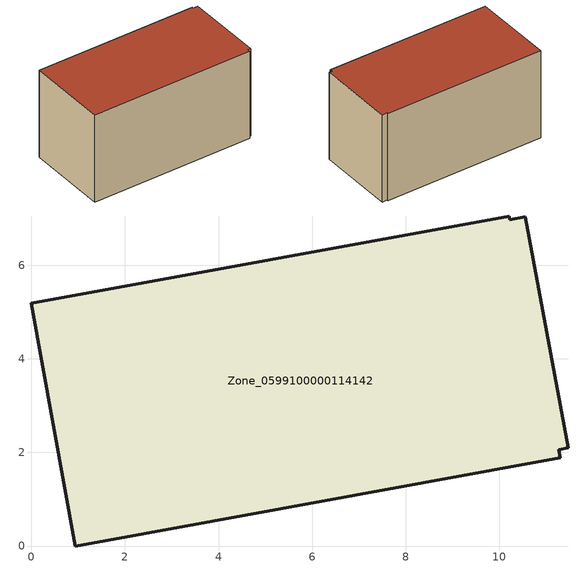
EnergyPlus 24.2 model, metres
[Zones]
Zone_0599100000114142
 floor ground (C_G): 11.3,1.89 0.94,0 0,5.19 10.21,7.05 10.22,6.97 10.55,7.03 11.47,2.09 11.27,2.05 z0
 wall outside (C_F): 0.94,0 11.3,1.89 11.27,2.05 11.47,2.09 10.55,7.03 10.22,6.97 10.21,7.05 0,5.19 0.94,0 z0:5.89
 roof outside (C_R): 11.47,2.09 10.55,7.03 10.22,6.97 10.21,7.05 0,5.19 0.94,0 11.3,1.89 11.27,2.05 z5.89
[BUILDING]
Pand.0599100000114142: North Axis=0; Terrain=City; Loads Convergence Tolerance Value=0.04; Temperature Convergence Tolerance Value=0.4; Solar Distribution=FullExterior; Maximum Number of Warmup Days=25; Minimum Number of Warmup Days=1
[Site:Location]
Rotterdam.The.Hague.AP_ZH_NLD Design_Conditions: Latitude=51.96; Longitude=4.45; Time Zone=1; Elevation=-4.5
[SITE:GROUNDTEMPERATURE:BUILDINGSURFACE]
18, 18, 18, 18, 18, 18, 18, 18, 18, 18, 18, 18
[MATERIAL] Thermal Absorptance=0.9; Solar Absorptance=0.7; Visible Absorptance=0.7
Name | Roughness | Thickness | Conductivity | Density | Specific Heat
G.D.1965 | MediumSmooth | 0.15 | 1 | 540 | 1210
F.D.1965 | Rough | 0.3 | 0.857143 | 1920 | 840
R.D.1965 | MediumRough | 0.2 | 0.08 | 1500 | 1000
[CONSTRUCTION]
C_G: G.D.1965
C_F: F.D.1965
C_R: R.D.1965
[ZONE]
Zone_0599100000114142: Type=1; Multiplier=1; Ceiling Height=Autocalculate; Volume=Autocalculate; Floor Area=autocalculate; Part of Total Floor Area=Yes
[ZONEINFILTRATION:DESIGNFLOWRATE]
Infil_Zone_0599100000114142: Zone or ZoneList or Space or SpaceList=Zone_0599100000114142; Schedule=AlwaysOn; Design Flow Rate Calculation Method=Flow/Area; Flow Rate per Floor Area=0.0042; Constant Term Coefficient=1; Temperature Term Coefficient=0; Velocity Term Coefficient=0; Velocity Squared Term Coefficient=0
[HVACTEMPLATE:ZONE:IDEALLOADSAIRSYSTEM]
Zone_0599100000114142: Maximum Heating Supply Air Temperature=50; Minimum Cooling Supply Air Temperature=13; Maximum Heating Supply Air Humidity Ratio=0.0156; Minimum Cooling Supply Air Humidity Ratio=0.0077; Heating Limit=NoLimit; Cooling Limit=NoLimit; Dehumidification Control Type=ConstantSensibleHeatRatio; Cooling Sensible Heat Ratio=0.7; Dehumidification Setpoint=60; Humidification Control Type=None; Humidification Setpoint=30; Outdoor Air Method=None; Outdoor Air Flow Rate per Person=0.00944; Outdoor Air Flow Rate per Zone Floor Area=0; Outdoor Air Flow Rate per Zone=0; Demand Controlled Ventilation Type=None; Outdoor Air Economizer Type=NoEconomizer; Heat Recovery Type=None; Sensible Heat Recovery Effectiveness=0.7; Latent Heat Recovery Effectiveness=0.65
[ZONECONTROL:THERMOSTAT]
ThermostatControl_Zone_0599100000114142: Zone or ZoneList=Zone_0599100000114142; Control Type Schedule=DualSetpointControlType; Control 1=Thermostat_Zone_0599100000114142; Temperature Difference Between Cutout And Setpoint=0
[THERMOSTATSETPOINT:DUALSETPOINT]
Thermostat_Zone_0599100000114142: Heating Setpoint Temperature Schedule=HeatingSetpoint_Zone_0599100000114142; Cooling Setpoint Temperature Schedule=CoolingSetpoint_Zone_0599100000114142
[SCHEDULE:COMPACT]
HeatingSetpoint_Zone_0599100000114142: Through: 12/31, For: AllDays, Until: 24:00, 21
CoolingSetpoint_Zone_0599100000114142: Through: 12/31, For: AllDays, Until: 24:00, 24
DualSetpointControlType: Through: 12/31, For: AllDays, Until: 24:00, 4
AlwaysOn: Through: 12/31, For: AllDays, Until: 24:00, 1
